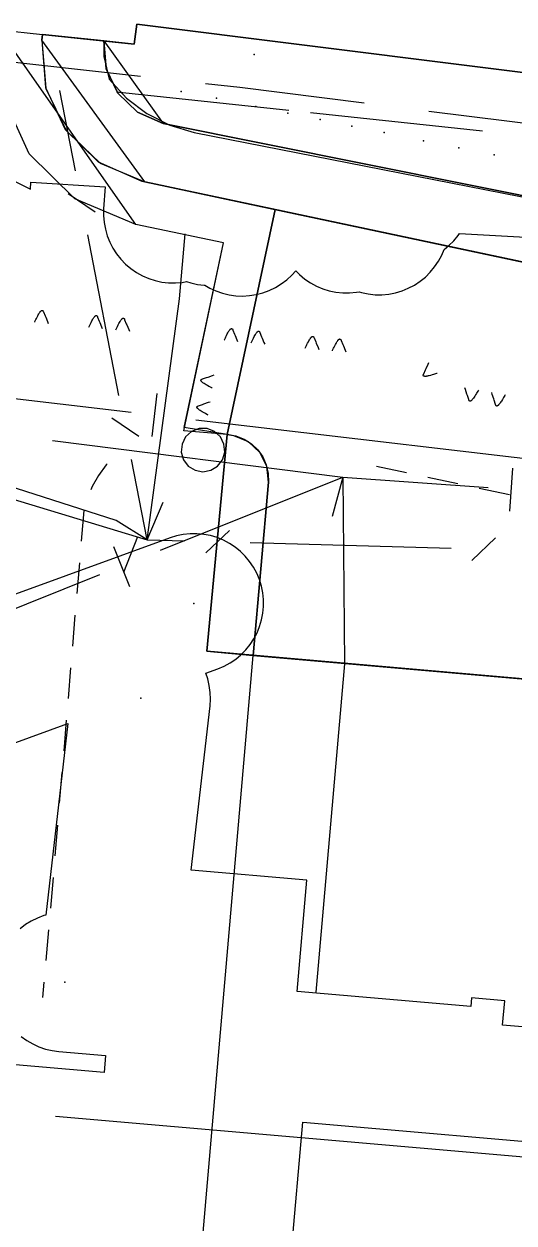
# Model space of a CAD drawing. Header units: metres. Extents: x 4550 to 4731, y 10605 to 11772.
# Drawn here: x 4608.22 to 4619.46, y 11032.82 to 11060.34 of the extents above; entities that cross this region are included whole.
import ezdxf

# ---------------------------------------------------------------- set-up
doc = ezdxf.new("R2010")
doc.units = ezdxf.units.M
for name, color, linetype in [('BOUNDARY', 7, 'Continuous'), ('BUILDING', 7, 'Continuous'), ('CURB', 7, 'Continuous'), ('ELECTR_CABLE', 7, 'Continuous'), ('ELECTR_CABLE_COMM', 7, 'Continuous'), ('GAS', 7, 'Continuous'), ('GRASS', 7, 'Continuous'), ('GROUND', 7, 'Continuous'), ('LAMP', 7, 'Continuous'), ('ROAD', 7, 'Continuous'), ('SEWER', 7, 'Continuous'), ('SIDEWALK_PATH', 7, 'Continuous'), ('TREE', 7, 'Continuous'), ('WATER_PIPELINE', 7, 'Continuous')]:
    doc.layers.add(name, color=color, linetype=linetype)

msp = doc.modelspace()

# ---------------------------------------------------------------- linework, layer by layer
at = {"layer": 'BOUNDARY'}
msp.add_lwpolyline([(4608.158, 11000.092), (4608.741, 11006.756), (4610.08, 11006.64), (4629.877, 11004.937), (4632.304, 11033.24), (4631.309, 11033.325), (4631.559, 11035.888), (4632.555, 11035.791), (4633.348, 11044.074), (4629.55, 11044.44), (4612.413, 11045.939), (4612.883, 11050.917), (4611.894, 11051.074), (4612.793, 11055.31), (4610.782, 11055.737), (4607.648, 11060.203), (4608.642, 11060.097), (4610.749, 11059.872), (4610.807, 11060.334), (4633.894, 11057.44), (4637.626, 11095.966)], dxfattribs=at)
at = {"layer": 'BUILDING'}
msp.add_lwpolyline([(4610.08, 11006.64), (4613.48, 11045.84), (4629.849, 11044.42), (4626.449, 11005.22)], close=True, dxfattribs=at)
at = {"layer": 'CURB'}
for points in [[(4610.989, 11056.715), (4608.629, 11059.968), (4608.642, 11060.097)], [(4610.052, 11059.947), (4611.407, 11058.054)], [(4632.42, 11053.837), (4611.407, 11058.054)], [(4633.724, 11051.891), (4610.989, 11056.715)], [(4612.883, 11050.917), (4613.979, 11056.08)], [(4610.125, 11050.238), (4610.105, 11050.216), (4609.927, 11049.976), (4609.782, 11049.725), (4609.747, 11049.643)], [(4616.997, 11050.036), (4616.305, 11050.184)], [(4613.48, 11045.84), (4613.825, 11049.82)], [(4618.177, 11049.783), (4617.485, 11049.931)], [(4619.358, 11049.53), (4618.666, 11049.678)], [(4609.587, 11049.171), (4609.528, 11048.466)], [(4609.487, 11047.968), (4609.428, 11047.263)], [(4609.386, 11046.765), (4609.328, 11046.06)], [(4609.286, 11045.561), (4609.228, 11044.857)], [(4609.186, 11044.358), (4609.152, 11043.944), (4609.127, 11043.653)], [(4609.086, 11043.155), (4609.027, 11042.45)], [(4608.986, 11041.952), (4608.956, 11041.595), (4608.927, 11041.247)], [(4608.885, 11040.749), (4608.824, 11040.044)], [(4608.78, 11039.546), (4608.718, 11038.841)], [(4608.675, 11038.343), (4608.644, 11037.991)]]:
    msp.add_lwpolyline(points, dxfattribs=at)
at = {"layer": 'ELECTR_CABLE'}
for points in [[(4607.242, 11059.547), (4610.888, 11059.139)], [(4612.379, 11058.972), (4613.173, 11058.883), (4616.021, 11058.525)], [(4610.342, 11058.778), (4614.292, 11058.356)], [(4614.79, 11058.303), (4618.74, 11057.881)], [(4617.509, 11058.338), (4621.15, 11057.881)], [(4611.04, 11048.5), (4611.787, 11054.031), (4611.916, 11055.522)], [(4608.462, 11053.495), (4608.468, 11053.509), (4608.49, 11053.555), (4608.5, 11053.576), (4608.516, 11053.607), (4608.533, 11053.641), (4608.545, 11053.664), (4608.558, 11053.686), (4608.568, 11053.702), (4608.578, 11053.717), (4608.585, 11053.727), (4608.591, 11053.735), (4608.597, 11053.741), (4608.599, 11053.744), (4608.602, 11053.747), (4608.607, 11053.751), (4608.61, 11053.754), (4608.612, 11053.756), (4608.615, 11053.758), (4608.618, 11053.76), (4608.621, 11053.761), (4608.624, 11053.762), (4608.625, 11053.763), (4608.627, 11053.763), (4608.628, 11053.764), (4608.63, 11053.764), (4608.632, 11053.764), (4608.634, 11053.764), (4608.636, 11053.764), (4608.636, 11053.764), (4608.638, 11053.763), (4608.639, 11053.763), (4608.64, 11053.762), (4608.641, 11053.762), (4608.642, 11053.761), (4608.644, 11053.76), (4608.645, 11053.759), (4608.647, 11053.758), (4608.647, 11053.757), (4608.649, 11053.756), (4608.65, 11053.755), (4608.651, 11053.754), (4608.652, 11053.753), (4608.653, 11053.75), (4608.655, 11053.748), (4608.656, 11053.745), (4608.659, 11053.741), (4608.66, 11053.737), (4608.664, 11053.729), (4608.702, 11053.638), (4608.714, 11053.607), (4608.756, 11053.505), (4608.772, 11053.466)], [(4609.704, 11053.376), (4609.71, 11053.39), (4609.733, 11053.436), (4609.743, 11053.456), (4609.758, 11053.487), (4609.775, 11053.521), (4609.788, 11053.544), (4609.8, 11053.566), (4609.81, 11053.582), (4609.82, 11053.598), (4609.827, 11053.607), (4609.833, 11053.615), (4609.839, 11053.622), (4609.841, 11053.625), (4609.844, 11053.627), (4609.849, 11053.632), (4609.852, 11053.635), (4609.855, 11053.637), (4609.857, 11053.638), (4609.86, 11053.64), (4609.864, 11053.642), (4609.866, 11053.643), (4609.867, 11053.643), (4609.869, 11053.644), (4609.871, 11053.644), (4609.872, 11053.644), (4609.874, 11053.645), (4609.876, 11053.644), (4609.878, 11053.644), (4609.879, 11053.644), (4609.88, 11053.644), (4609.881, 11053.643), (4609.882, 11053.643), (4609.883, 11053.642), (4609.885, 11053.642), (4609.886, 11053.641), (4609.888, 11053.64), (4609.889, 11053.639), (4609.89, 11053.638), (4609.891, 11053.637), (4609.892, 11053.636), (4609.893, 11053.634), (4609.894, 11053.633), (4609.896, 11053.631), (4609.897, 11053.629), (4609.899, 11053.626), (4609.901, 11053.621), (4609.903, 11053.618), (4609.906, 11053.61), (4609.944, 11053.518), (4609.957, 11053.487), (4609.998, 11053.386), (4610.014, 11053.346)], [(4610.325, 11053.316), (4610.332, 11053.33), (4610.354, 11053.376), (4610.364, 11053.397), (4610.379, 11053.428), (4610.397, 11053.461), (4610.409, 11053.484), (4610.421, 11053.506), (4610.431, 11053.522), (4610.442, 11053.538), (4610.448, 11053.548), (4610.454, 11053.555), (4610.46, 11053.562), (4610.463, 11053.565), (4610.465, 11053.568), (4610.47, 11053.572), (4610.473, 11053.575), (4610.476, 11053.577), (4610.478, 11053.579), (4610.481, 11053.58), (4610.485, 11053.582), (4610.487, 11053.583), (4610.489, 11053.584), (4610.49, 11053.584), (4610.492, 11053.584), (4610.493, 11053.585), (4610.495, 11053.585), (4610.497, 11053.585), (4610.499, 11053.584), (4610.5, 11053.584), (4610.501, 11053.584), (4610.502, 11053.584), (4610.503, 11053.583), (4610.504, 11053.583), (4610.506, 11053.582), (4610.507, 11053.581), (4610.509, 11053.58), (4610.51, 11053.579), (4610.511, 11053.578), (4610.512, 11053.577), (4610.513, 11053.576), (4610.514, 11053.575), (4610.515, 11053.573), (4610.517, 11053.571), (4610.518, 11053.569), (4610.52, 11053.566), (4610.522, 11053.562), (4610.524, 11053.558), (4610.527, 11053.55), (4610.565, 11053.458), (4610.578, 11053.428), (4610.619, 11053.326), (4610.636, 11053.286)], [(4612.81, 11053.077), (4612.816, 11053.091), (4612.838, 11053.137), (4612.848, 11053.158), (4612.864, 11053.189), (4612.881, 11053.223), (4612.893, 11053.246), (4612.906, 11053.268), (4612.916, 11053.283), (4612.926, 11053.299), (4612.933, 11053.309), (4612.939, 11053.316), (4612.945, 11053.323), (4612.947, 11053.326), (4612.95, 11053.329), (4612.954, 11053.333), (4612.958, 11053.336), (4612.96, 11053.338), (4612.963, 11053.34), (4612.966, 11053.342), (4612.969, 11053.343), (4612.972, 11053.344), (4612.973, 11053.345), (4612.975, 11053.345), (4612.976, 11053.346), (4612.978, 11053.346), (4612.98, 11053.346), (4612.982, 11053.346), (4612.984, 11053.346), (4612.984, 11053.345), (4612.986, 11053.345), (4612.987, 11053.345), (4612.988, 11053.344), (4612.989, 11053.344), (4612.99, 11053.343), (4612.992, 11053.342), (4612.993, 11053.341), (4612.995, 11053.34), (4612.995, 11053.339), (4612.996, 11053.338), (4612.998, 11053.337), (4612.999, 11053.336), (4613, 11053.335), (4613.001, 11053.332), (4613.003, 11053.33), (4613.004, 11053.327), (4613.007, 11053.323), (4613.008, 11053.319), (4613.011, 11053.311), (4613.05, 11053.219), (4613.062, 11053.189), (4613.104, 11053.087), (4613.12, 11053.047)], [(4613.431, 11053.018), (4613.437, 11053.031), (4613.459, 11053.077), (4613.469, 11053.098), (4613.485, 11053.129), (4613.502, 11053.163), (4613.515, 11053.186), (4613.527, 11053.208), (4613.537, 11053.224), (4613.547, 11053.239), (4613.554, 11053.249), (4613.56, 11053.257), (4613.566, 11053.263), (4613.568, 11053.266), (4613.571, 11053.269), (4613.576, 11053.273), (4613.579, 11053.276), (4613.581, 11053.278), (4613.584, 11053.28), (4613.587, 11053.282), (4613.59, 11053.284), (4613.593, 11053.285), (4613.594, 11053.285), (4613.596, 11053.285), (4613.598, 11053.286), (4613.599, 11053.286), (4613.601, 11053.286), (4613.603, 11053.286), (4613.605, 11053.286), (4613.606, 11053.286), (4613.607, 11053.285), (4613.608, 11053.285), (4613.609, 11053.285), (4613.61, 11053.284), (4613.611, 11053.283), (4613.613, 11053.283), (4613.614, 11053.281), (4613.616, 11053.28), (4613.616, 11053.28), (4613.618, 11053.278), (4613.619, 11053.277), (4613.62, 11053.276), (4613.621, 11053.275), (4613.623, 11053.272), (4613.624, 11053.27), (4613.626, 11053.267), (4613.628, 11053.263), (4613.629, 11053.259), (4613.633, 11053.252), (4613.671, 11053.16), (4613.683, 11053.129), (4613.725, 11053.027), (4613.741, 11052.988)], [(4614.673, 11052.898), (4614.679, 11052.912), (4614.702, 11052.958), (4614.712, 11052.979), (4614.727, 11053.009), (4614.744, 11053.043), (4614.757, 11053.066), (4614.769, 11053.088), (4614.779, 11053.104), (4614.79, 11053.12), (4614.796, 11053.13), (4614.802, 11053.137), (4614.808, 11053.144), (4614.81, 11053.147), (4614.813, 11053.149), (4614.818, 11053.154), (4614.821, 11053.157), (4614.824, 11053.159), (4614.826, 11053.161), (4614.829, 11053.162), (4614.833, 11053.164), (4614.835, 11053.165), (4614.837, 11053.166), (4614.838, 11053.166), (4614.84, 11053.166), (4614.841, 11053.167), (4614.843, 11053.167), (4614.845, 11053.167), (4614.847, 11053.166), (4614.848, 11053.166), (4614.849, 11053.166), (4614.85, 11053.166), (4614.851, 11053.165), (4614.852, 11053.165), (4614.854, 11053.164), (4614.855, 11053.163), (4614.857, 11053.162), (4614.858, 11053.161), (4614.859, 11053.16), (4614.86, 11053.159), (4614.861, 11053.158), (4614.862, 11053.157), (4614.863, 11053.155), (4614.865, 11053.153), (4614.866, 11053.151), (4614.868, 11053.148), (4614.87, 11053.144), (4614.872, 11053.14), (4614.875, 11053.132), (4614.913, 11053.04), (4614.926, 11053.01), (4614.967, 11052.908), (4614.983, 11052.868)], [(4615.294, 11052.838), (4615.301, 11052.852), (4615.323, 11052.898), (4615.333, 11052.919), (4615.348, 11052.95), (4615.366, 11052.984), (4615.378, 11053.007), (4615.39, 11053.029), (4615.4, 11053.044), (4615.411, 11053.06), (4615.417, 11053.07), (4615.423, 11053.078), (4615.429, 11053.084), (4615.432, 11053.087), (4615.434, 11053.09), (4615.439, 11053.094), (4615.442, 11053.097), (4615.445, 11053.099), (4615.448, 11053.101), (4615.45, 11053.103), (4615.454, 11053.104), (4615.456, 11053.105), (4615.458, 11053.106), (4615.459, 11053.106), (4615.461, 11053.107), (4615.462, 11053.107), (4615.464, 11053.107), (4615.466, 11053.107), (4615.468, 11053.107), (4615.469, 11053.106), (4615.47, 11053.106), (4615.471, 11053.106), (4615.472, 11053.105), (4615.473, 11053.105), (4615.475, 11053.104), (4615.476, 11053.103), (4615.478, 11053.102), (4615.479, 11053.101), (4615.48, 11053.1), (4615.481, 11053.099), (4615.482, 11053.098), (4615.483, 11053.097), (4615.484, 11053.096), (4615.486, 11053.093), (4615.487, 11053.091), (4615.489, 11053.088), (4615.491, 11053.084), (4615.493, 11053.08), (4615.496, 11053.072), (4615.534, 11052.981), (4615.547, 11052.95), (4615.588, 11052.848), (4615.605, 11052.809)], [(4617.7, 11052.317), (4617.686, 11052.313), (4617.637, 11052.297), (4617.615, 11052.291), (4617.582, 11052.281), (4617.545, 11052.27), (4617.52, 11052.264), (4617.495, 11052.258), (4617.477, 11052.254), (4617.458, 11052.251), (4617.447, 11052.249), (4617.437, 11052.249), (4617.428, 11052.248), (4617.425, 11052.248), (4617.421, 11052.248), (4617.414, 11052.249), (4617.41, 11052.249), (4617.407, 11052.25), (4617.403, 11052.25), (4617.4, 11052.251), (4617.397, 11052.252), (4617.394, 11052.254), (4617.393, 11052.254), (4617.392, 11052.255), (4617.39, 11052.256), (4617.389, 11052.257), (4617.388, 11052.258), (4617.386, 11052.26), (4617.385, 11052.261), (4617.385, 11052.262), (4617.384, 11052.263), (4617.384, 11052.264), (4617.383, 11052.265), (4617.383, 11052.266), (4617.382, 11052.268), (4617.382, 11052.27), (4617.382, 11052.272), (4617.382, 11052.273), (4617.382, 11052.274), (4617.382, 11052.276), (4617.382, 11052.278), (4617.382, 11052.279), (4617.382, 11052.281), (4617.383, 11052.284), (4617.384, 11052.286), (4617.385, 11052.289), (4617.386, 11052.294), (4617.388, 11052.298), (4617.391, 11052.305), (4617.432, 11052.396), (4617.446, 11052.426), (4617.492, 11052.526), (4617.51, 11052.565)], [(4612.538, 11051.976), (4612.525, 11051.983), (4612.48, 11052.008), (4612.46, 11052.019), (4612.43, 11052.036), (4612.397, 11052.055), (4612.374, 11052.068), (4612.353, 11052.082), (4612.338, 11052.093), (4612.323, 11052.104), (4612.313, 11052.111), (4612.306, 11052.118), (4612.3, 11052.124), (4612.297, 11052.126), (4612.294, 11052.129), (4612.29, 11052.134), (4612.288, 11052.137), (4612.286, 11052.14), (4612.284, 11052.143), (4612.282, 11052.146), (4612.281, 11052.149), (4612.28, 11052.152), (4612.28, 11052.153), (4612.279, 11052.155), (4612.279, 11052.157), (4612.279, 11052.158), (4612.279, 11052.16), (4612.279, 11052.162), (4612.279, 11052.164), (4612.28, 11052.165), (4612.28, 11052.166), (4612.28, 11052.167), (4612.281, 11052.168), (4612.281, 11052.169), (4612.282, 11052.17), (4612.283, 11052.172), (4612.284, 11052.173), (4612.285, 11052.174), (4612.286, 11052.175), (4612.287, 11052.176), (4612.289, 11052.177), (4612.29, 11052.178), (4612.291, 11052.179), (4612.294, 11052.181), (4612.296, 11052.182), (4612.299, 11052.184), (4612.303, 11052.186), (4612.307, 11052.187), (4612.315, 11052.19), (4612.409, 11052.223), (4612.44, 11052.234), (4612.544, 11052.27), (4612.584, 11052.284)], [(4618.645, 11051.933), (4618.638, 11051.92), (4618.612, 11051.876), (4618.6, 11051.856), (4618.582, 11051.827), (4618.562, 11051.794), (4618.548, 11051.772), (4618.533, 11051.751), (4618.522, 11051.736), (4618.511, 11051.722), (4618.503, 11051.713), (4618.496, 11051.705), (4618.49, 11051.699), (4618.487, 11051.697), (4618.485, 11051.694), (4618.48, 11051.69), (4618.476, 11051.688), (4618.473, 11051.686), (4618.47, 11051.684), (4618.467, 11051.683), (4618.464, 11051.681), (4618.461, 11051.68), (4618.46, 11051.68), (4618.458, 11051.68), (4618.457, 11051.68), (4618.455, 11051.679), (4618.453, 11051.68), (4618.451, 11051.68), (4618.449, 11051.68), (4618.449, 11051.68), (4618.448, 11051.681), (4618.447, 11051.681), (4618.445, 11051.682), (4618.444, 11051.682), (4618.443, 11051.683), (4618.442, 11051.684), (4618.44, 11051.686), (4618.439, 11051.687), (4618.438, 11051.687), (4618.437, 11051.689), (4618.436, 11051.69), (4618.435, 11051.691), (4618.434, 11051.692), (4618.433, 11051.695), (4618.432, 11051.697), (4618.43, 11051.701), (4618.428, 11051.705), (4618.427, 11051.709), (4618.425, 11051.717), (4618.394, 11051.811), (4618.384, 11051.843), (4618.351, 11051.948), (4618.338, 11051.989)], [(4619.259, 11051.822), (4619.252, 11051.808), (4619.226, 11051.764), (4619.214, 11051.745), (4619.196, 11051.715), (4619.176, 11051.683), (4619.162, 11051.661), (4619.147, 11051.64), (4619.136, 11051.625), (4619.125, 11051.61), (4619.117, 11051.601), (4619.11, 11051.594), (4619.104, 11051.588), (4619.101, 11051.585), (4619.099, 11051.583), (4619.094, 11051.579), (4619.09, 11051.576), (4619.087, 11051.575), (4619.084, 11051.573), (4619.081, 11051.571), (4619.078, 11051.57), (4619.075, 11051.569), (4619.074, 11051.569), (4619.072, 11051.568), (4619.071, 11051.568), (4619.069, 11051.568), (4619.067, 11051.568), (4619.065, 11051.568), (4619.063, 11051.569), (4619.063, 11051.569), (4619.062, 11051.569), (4619.061, 11051.57), (4619.059, 11051.57), (4619.058, 11051.571), (4619.057, 11051.572), (4619.056, 11051.573), (4619.054, 11051.574), (4619.053, 11051.575), (4619.052, 11051.576), (4619.051, 11051.577), (4619.05, 11051.579), (4619.049, 11051.58), (4619.048, 11051.581), (4619.047, 11051.584), (4619.046, 11051.586), (4619.044, 11051.589), (4619.042, 11051.593), (4619.041, 11051.597), (4619.039, 11051.605), (4619.008, 11051.7), (4618.998, 11051.732), (4618.965, 11051.836), (4618.952, 11051.877)], [(4612.445, 11051.359), (4612.432, 11051.366), (4612.387, 11051.391), (4612.367, 11051.402), (4612.337, 11051.419), (4612.304, 11051.438), (4612.281, 11051.451), (4612.26, 11051.465), (4612.245, 11051.476), (4612.23, 11051.487), (4612.221, 11051.494), (4612.213, 11051.501), (4612.207, 11051.507), (4612.204, 11051.509), (4612.202, 11051.512), (4612.197, 11051.517), (4612.195, 11051.52), (4612.193, 11051.523), (4612.191, 11051.526), (4612.189, 11051.529), (4612.188, 11051.532), (4612.187, 11051.535), (4612.187, 11051.536), (4612.186, 11051.538), (4612.186, 11051.54), (4612.186, 11051.541), (4612.186, 11051.543), (4612.186, 11051.545), (4612.186, 11051.547), (4612.187, 11051.548), (4612.187, 11051.549), (4612.187, 11051.55), (4612.188, 11051.551), (4612.188, 11051.552), (4612.189, 11051.553), (4612.19, 11051.555), (4612.191, 11051.556), (4612.193, 11051.557), (4612.193, 11051.558), (4612.194, 11051.559), (4612.196, 11051.56), (4612.197, 11051.561), (4612.198, 11051.562), (4612.201, 11051.564), (4612.203, 11051.565), (4612.206, 11051.567), (4612.21, 11051.568), (4612.214, 11051.57), (4612.222, 11051.573), (4612.316, 11051.606), (4612.347, 11051.617), (4612.451, 11051.653), (4612.491, 11051.667)], [(4611.04, 11048.5), (4610.331, 11048.944), (4603.887, 11051.006)], [(4612.823, 11050.512), (4612.806, 11050.695), (4612.724, 11050.86), (4612.589, 11050.984), (4612.417, 11051.05), (4612.399, 11051.05), (4612.234, 11051.051), (4612.062, 11050.984), (4611.926, 11050.861), (4611.844, 11050.696), (4611.827, 11050.513), (4611.877, 11050.337), (4611.988, 11050.19), (4612.144, 11050.093), (4612.324, 11050.059), (4612.505, 11050.093), (4612.661, 11050.189), (4612.772, 11050.336), (4612.823, 11050.512)], [(4611.04, 11048.5), (4611.408, 11049.358)]]:
    msp.add_lwpolyline(points, dxfattribs=at)
at = {"layer": 'ELECTR_CABLE_COMM'}
for points in [[(4609.398, 11056.967), (4609.041, 11058.807)], [(4609.851, 11056.021), (4609.23, 11056.44)], [(4610.397, 11051.813), (4609.683, 11055.494)], [(4610.851, 11050.867), (4610.23, 11051.286)], [(4611.04, 11048.5), (4610.683, 11050.34)], [(4607.459, 11049.585), (4611.04, 11048.5), (4611.91, 11048.476)], [(4612.387, 11048.197), (4612.932, 11048.712)], [(4613.409, 11048.434), (4618.019, 11048.304)], [(4618.496, 11048.026), (4619.041, 11048.541)]]:
    msp.add_lwpolyline(points, dxfattribs=at)
at = {"layer": 'GAS'}
for points in [[(4602.867, 11059.315), (4608.363, 11056.548), (4608.374, 11056.708), (4610.078, 11056.596), (4610.045, 11056.097), (4610.043, 11055.94), (4610.055, 11055.784), (4610.084, 11055.629), (4610.127, 11055.478), (4610.184, 11055.332), (4610.256, 11055.192), (4610.341, 11055.06), (4610.439, 11054.937), (4610.548, 11054.824), (4610.667, 11054.723), (4610.796, 11054.633), (4610.934, 11054.557), (4611.078, 11054.495), (4611.227, 11054.447), (4611.381, 11054.413), (4611.537, 11054.395), (4611.694, 11054.393), (4611.85, 11054.405), (4611.949, 11054.423), (4612.044, 11054.393), (4612.197, 11054.36), (4612.353, 11054.342), (4612.367, 11054.341), (4612.479, 11054.275), (4612.621, 11054.209), (4612.769, 11054.158), (4612.922, 11054.121), (4613.077, 11054.099), (4613.234, 11054.092), (4613.391, 11054.101), (4613.546, 11054.125), (4613.698, 11054.165), (4613.846, 11054.219), (4613.987, 11054.287), (4614.121, 11054.369), (4614.247, 11054.463), (4614.362, 11054.57), (4614.453, 11054.671), (4614.54, 11054.583), (4614.661, 11054.483), (4614.791, 11054.395), (4614.929, 11054.32), (4615.073, 11054.259), (4615.223, 11054.212), (4615.377, 11054.181), (4615.533, 11054.164), (4615.69, 11054.163), (4615.847, 11054.178), (4615.906, 11054.189), (4615.964, 11054.171), (4616.118, 11054.14), (4616.274, 11054.123), (4616.431, 11054.122), (4616.588, 11054.137), (4616.742, 11054.166), (4616.893, 11054.211), (4617.038, 11054.27), (4617.177, 11054.343), (4617.308, 11054.43), (4617.43, 11054.529), (4617.542, 11054.639), (4617.642, 11054.76), (4617.73, 11054.89), (4617.805, 11055.028), (4617.86, 11055.158), (4617.97, 11055.249), (4618.081, 11055.36), (4618.181, 11055.481), (4618.211, 11055.526), (4620.557, 11055.396)], [(4620.749, 11037.227), (4619.202, 11037.361), (4619.25, 11037.916), (4618.487, 11037.983), (4618.47, 11037.788), (4614.485, 11038.133), (4614.706, 11040.684), (4612.057, 11040.913), (4612.486, 11044.684), (4612.496, 11044.84), (4612.491, 11044.997), (4612.47, 11045.153), (4612.434, 11045.306), (4612.39, 11045.436), (4612.663, 11045.535), (4612.808, 11045.596), (4612.946, 11045.671), (4613.076, 11045.758), (4613.197, 11045.859), (4613.307, 11045.97), (4613.406, 11046.092), (4613.493, 11046.223), (4613.566, 11046.362), (4613.625, 11046.507), (4613.67, 11046.658), (4613.7, 11046.812), (4613.715, 11046.968), (4613.714, 11047.125), (4613.698, 11047.282), (4613.666, 11047.436), (4613.62, 11047.586), (4613.559, 11047.73), (4613.484, 11047.868), (4613.396, 11047.998), (4613.296, 11048.119), (4613.184, 11048.23), (4613.062, 11048.329), (4612.931, 11048.415), (4612.793, 11048.489), (4612.647, 11048.548), (4612.497, 11048.593), (4612.343, 11048.622), (4612.186, 11048.637), (4612.029, 11048.636), (4611.873, 11048.62), (4611.719, 11048.588), (4611.569, 11048.542), (4604.294, 11045.895)], [(4606.656, 11043.35), (4609.22, 11044.282), (4608.719, 11039.885), (4608.672, 11039.872), (4608.525, 11039.818), (4608.384, 11039.749), (4608.25, 11039.666), (4608.125, 11039.572)], [(4608.154, 11037.098), (4608.281, 11037.006), (4608.416, 11036.927), (4608.559, 11036.861), (4608.707, 11036.81), (4608.86, 11036.774), (4609.016, 11036.753), (4610.091, 11036.659), (4610.057, 11036.272), (4606.072, 11036.617)], [(4614.35, 11032.091), (4614.614, 11035.133), (4621.492, 11034.537)]]:
    msp.add_lwpolyline(points, dxfattribs=at)
at = {"layer": 'GRASS'}
for points in [[(4633.894, 11057.44), (4610.807, 11060.334), (4610.749, 11059.872), (4610.052, 11059.947), (4610.046, 11059.587), (4610.175, 11059.066), (4610.572, 11058.631), (4611.038, 11058.278), (4611.561, 11058.014), (4612.126, 11057.848), (4633.778, 11053.599)], [(4610.807, 11060.334), (4610.749, 11059.872), (4610.052, 11059.947), (4610.106, 11059.307), (4610.373, 11058.746), (4610.819, 11058.311), (4611.407, 11058.054), (4632.42, 11053.837), (4632.628, 11053.817), (4632.833, 11053.841), (4633.029, 11053.906), (4633.209, 11054.012), (4633.364, 11054.153), (4633.484, 11054.321), (4633.568, 11054.51), (4633.611, 11054.714), (4633.894, 11057.44)]]:
    msp.add_lwpolyline(points, close=True, dxfattribs=at)
at = {"layer": 'GROUND'}
msp.add_lwpolyline([(4610.749, 11059.872), (4610.807, 11060.334), (4633.894, 11057.44), (4633.611, 11054.714), (4633.568, 11054.51), (4633.484, 11054.321), (4633.364, 11054.153), (4633.209, 11054.012), (4633.029, 11053.906), (4632.833, 11053.841), (4632.628, 11053.817), (4632.42, 11053.837), (4611.407, 11058.054), (4610.819, 11058.311), (4610.373, 11058.746), (4610.106, 11059.307), (4610.052, 11059.947)], close=True, dxfattribs=at)
at = {"layer": 'LAMP'}
msp.add_point((4613.501, 11059.633), dxfattribs=at)
at = {"layer": 'ROAD'}
msp.add_lwpolyline([(4635.316, 11051.553), (4613.979, 11056.08), (4612.883, 11050.917), (4613.082, 11050.882), (4613.268, 11050.811), (4613.437, 11050.704), (4613.583, 11050.565), (4613.698, 11050.4), (4613.778, 11050.217), (4613.821, 11050.022), (4613.825, 11049.82), (4613.48, 11045.84), (4629.55, 11044.44)], dxfattribs=at)
at = {"layer": 'SEWER'}
for points in [[(4608.874, 11050.774), (4615.536, 11049.935)], [(4619.431, 11050.141), (4619.36, 11049.153)], [(4611.352, 11048.259), (4615.536, 11049.935)], [(4615.536, 11049.935), (4615.57, 11045.652), (4614.916, 11038.119)], [(4615.536, 11049.935), (4615.293, 11049.033)], [(4615.536, 11049.935), (4618.869, 11049.696)], [(4610.507, 11047.755), (4610.828, 11048.57)], [(4610.27, 11048.347), (4610.639, 11047.428)], [(4605.776, 11046.025), (4609.96, 11047.701)]]:
    msp.add_lwpolyline(points, dxfattribs=at)
at = {"layer": 'SIDEWALK_PATH'}
for points in [[(4612.793, 11055.31), (4610.782, 11055.737), (4609.385, 11056.326), (4608.336, 11057.353), (4607.727, 11058.689), (4607.648, 11060.203), (4608.642, 11060.097), (4608.629, 11059.968), (4608.717, 11058.859), (4609.184, 11057.888), (4609.963, 11057.143), (4610.989, 11056.715), (4613.979, 11056.08), (4612.883, 11050.917), (4611.888, 11051.001)], [(4613.48, 11045.84), (4613.825, 11049.82), (4613.789, 11050.185), (4613.631, 11050.504), (4613.371, 11050.747), (4613.031, 11050.886), (4612.883, 11050.917), (4612.413, 11045.939)]]:
    msp.add_lwpolyline(points, close=True, dxfattribs=at)
msp.add_lwpolyline([(4632.42, 11053.837), (4611.407, 11058.054), (4610.819, 11058.311), (4610.373, 11058.746), (4610.106, 11059.307), (4610.052, 11059.947), (4608.642, 11060.097), (4608.629, 11059.968), (4608.713, 11058.877), (4609.163, 11057.916), (4609.92, 11057.171), (4610.921, 11056.729), (4613.323, 11056.22), (4635.316, 11051.553)], dxfattribs=at)
at = {"layer": 'TREE'}
for p in [(4611.826, 11058.79), (4612.636, 11058.634), (4613.541, 11058.441), (4614.276, 11058.291), (4615.011, 11058.141), (4615.745, 11057.991), (4616.48, 11057.842), (4617.387, 11057.657), (4618.195, 11057.492), (4619.005, 11057.336), (4612.117, 11047.039), (4610.896, 11044.865), (4609.154, 11038.346)]:
    msp.add_point(p, dxfattribs=at)
at = {"layer": 'WATER_PIPELINE'}
for points in [[(4600.892, 11052.575), (4610.673, 11051.426)], [(4611.269, 11051.857), (4611.153, 11050.866)], [(4612.163, 11051.251), (4621.944, 11050.102)], [(4629.391, 11042.607), (4622.951, 11034.047), (4608.936, 11035.263)]]:
    msp.add_lwpolyline(points, dxfattribs=at)

doc.saveas('drawing.dxf')
